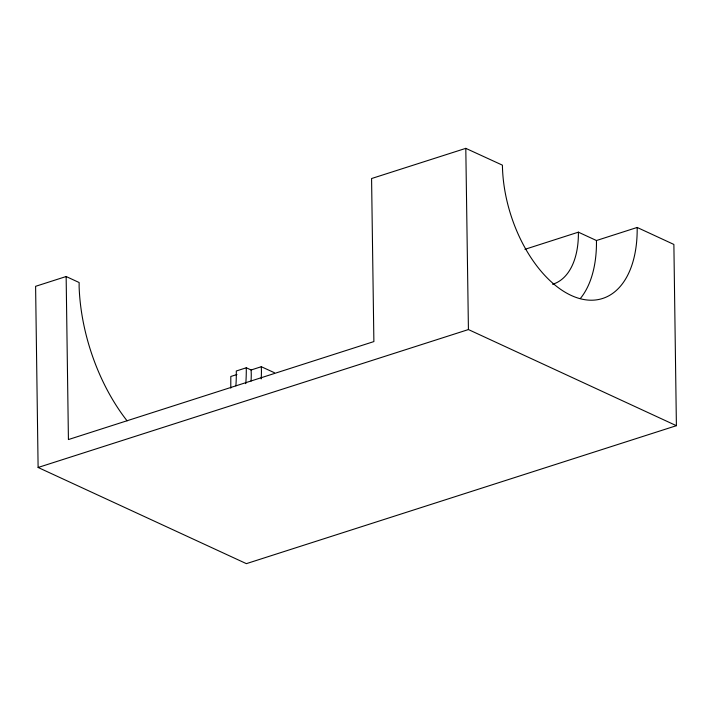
<?xml version="1.0" encoding="UTF-8"?>
<svg xmlns="http://www.w3.org/2000/svg" width="712" height="712" viewBox="0 0 712 712"><rect width="100%" height="100%" fill="white"/><g stroke="black" fill="none" stroke-linecap="round" stroke-linejoin="round"><path stroke-width="1.07" d="M230.786 388.129L230.804 376.479L236.963 374.512M127.092 420.837A145.23 83.713 72.2 0 1 79.121 286.785L79.148 282.531L66.145 276.523L35.6 286.313L38.11 467.473L246.379 563.646L676.4 425.687L673.881 244.447L637.169 227.457L596.46 240.523L578.384 232.165L524.931 249.325M637.169 227.457A107.29 61.837 72.2 0 1 571.175 295.427A107.29 61.837 72.2 0 1 502.414 165.157L465.799 148.354L371.575 178.534L373.88 341.582L68.423 439.562L66.145 276.523M274.396 372.705L261.295 366.716L251.122 369.982L246.316 367.775L236.295 370.997A137.38 79.192 72.2 0 1 235.895 385.86M38.11 467.473L468.425 329.558L676.4 425.687M261.295 366.716L261.438 371.068A145.23 83.713 72.2 0 1 261.215 378.926M251.122 369.982L251.265 374.334A145.23 83.713 72.2 0 1 251.087 381.08M465.799 148.354L468.425 329.558M596.46 240.523A107.29 61.837 72.2 0 1 580.333 298.533M578.384 232.165A78.507 45.248 72.2 0 1 552.583 284.275M246.272 367.748A137.38 79.174 72.3 0 1 245.782 383.643"/></g></svg>
